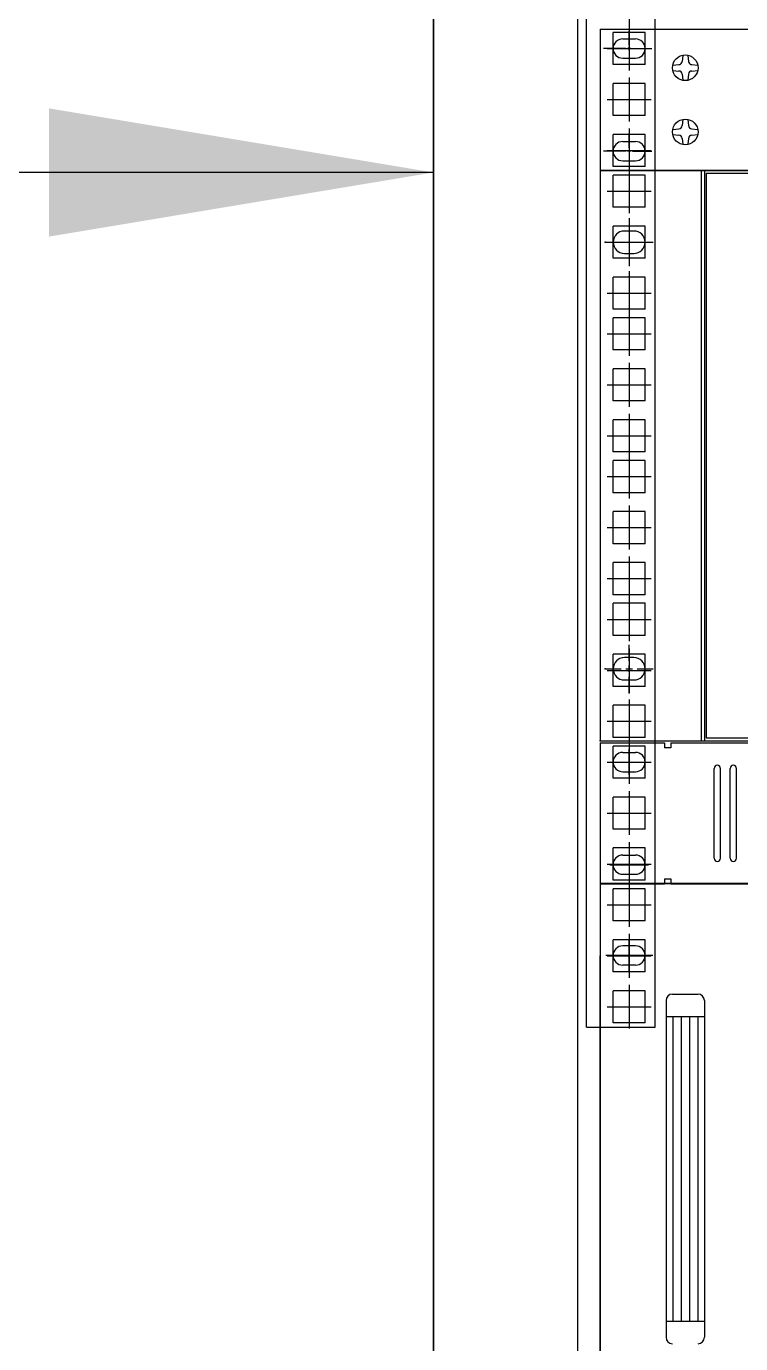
# Model space of a CAD drawing. Header units: millimetres. Extents: x 0 to 841, y 0 to 594.
# Drawn here: x 177.46 to 188.61, y 125.27 to 145.81 of the extents above; entities that cross this region are included whole.
import ezdxf

# ---------------------------------------------------------------- set-up
doc = ezdxf.new("R2010")
doc.units = ezdxf.units.MM
doc.header["$LTSCALE"] = 10
doc.linetypes.add('H1', pattern=[4, 3, -1])
for name, color, linetype in [('DIM01', 1, 'Continuous'), ('LINE01', 4, 'Continuous'), ('LINE05', 2, 'Continuous'), ('LINE06', 9, 'Continuous')]:
    doc.layers.add(name, color=color, linetype=linetype)

msp = doc.modelspace()

# ---------------------------------------------------------------- linework, layer by layer
at = {"layer": 'DIM01'}
msp.add_solid([(183.816, 143.536), (177.816, 144.536), (177.816, 142.536)], dxfattribs=at)
at = {"layer": 'LINE01'}
msp.add_line((183.816, 143.536), (153.816, 143.536), dxfattribs=at)
at = {"layer": 'LINE05'}
for p, q in [((183.816, 227.286), (183.816, 119.786)), ((183.816, 119.786), (183.816, 227.286)), ((186.066, 123.536), (186.066, 223.661))]:
    msp.add_line(p, q, dxfattribs=at)
at = {"layer": 'LINE06'}
for p, q in [((186.203, 130.211), (186.203, 223.661)), ((187.273, 130.211), (187.273, 223.661)), ((186.866, 146.446), (186.866, 145.761)), ((186.416, 145.768), (210.566, 145.768)), ((186.416, 145.768), (186.416, 143.568)), ((186.616, 145.218), (186.616, 145.718)), ((187.116, 145.718), (186.616, 145.718)), ((186.866, 145.811), (186.866, 145.126)), ((186.866, 145.519), (186.866, 145.744)), ((187.116, 145.218), (187.116, 145.718)), ((186.816, 145.468), (186.464, 145.468)), ((186.524, 145.468), (187.208, 145.468)), ((186.766, 145.618), (186.966, 145.618)), ((186.891, 145.468), (186.841, 145.468)), ((186.866, 145.443), (186.866, 145.493)), ((186.916, 145.468), (187.221, 145.468)), ((187.116, 145.218), (186.616, 145.218)), ((186.766, 145.318), (186.966, 145.318)), ((186.866, 145.418), (186.866, 145.193)), ((187.547, 145.208), (187.641, 145.218)), ((187.701, 145.362), (187.691, 145.268)), ((187.781, 145.362), (187.791, 145.268)), ((187.841, 145.218), (187.934, 145.208)), ((186.866, 145.016), (186.866, 144.331)), ((187.547, 145.128), (187.641, 145.118)), ((187.691, 145.068), (187.701, 144.975)), ((187.791, 145.068), (187.781, 144.975)), ((187.841, 145.118), (187.934, 145.128)), ((186.616, 144.423), (186.616, 144.923)), ((187.116, 144.923), (186.616, 144.923)), ((187.116, 144.423), (187.116, 144.923)), ((186.524, 144.673), (187.208, 144.673)), ((187.116, 144.423), (186.616, 144.423)), ((186.866, 144.221), (186.866, 143.536)), ((187.547, 144.208), (187.641, 144.218)), ((187.701, 144.362), (187.691, 144.268)), ((187.781, 144.362), (187.791, 144.268)), ((187.841, 144.218), (187.934, 144.208)), ((186.616, 143.628), (186.616, 144.128)), ((187.116, 144.128), (186.616, 144.128)), ((186.766, 144.018), (186.966, 144.018)), ((186.866, 143.918), (186.866, 144.143)), ((187.116, 143.628), (187.116, 144.128)), ((187.547, 144.128), (187.641, 144.118)), ((187.691, 144.068), (187.701, 143.975)), ((187.791, 144.068), (187.781, 143.975)), ((187.841, 144.118), (187.934, 144.128)), ((186.816, 143.868), (186.464, 143.868)), ((186.524, 143.878), (187.208, 143.878)), ((186.891, 143.868), (186.841, 143.868)), ((186.866, 143.893), (186.866, 143.843)), ((186.866, 143.818), (186.866, 143.593)), ((186.916, 143.868), (187.221, 143.868)), ((187.116, 143.628), (186.616, 143.628)), ((186.766, 143.718), (186.966, 143.718)), ((186.866, 143.586), (186.866, 142.901)), ((186.416, 143.573), (186.416, 134.673)), ((186.416, 143.573), (210.566, 143.573)), ((186.416, 143.568), (210.566, 143.568)), ((186.616, 142.993), (186.616, 143.493)), ((187.116, 143.493), (186.616, 143.493)), ((187.116, 142.993), (187.116, 143.493)), ((188.041, 143.573), (188.041, 134.674)), ((188.066, 143.523), (208.916, 143.523)), ((188.066, 143.523), (188.066, 134.723)), ((186.524, 143.243), (187.208, 143.243)), ((187.116, 142.993), (186.616, 142.993)), ((186.866, 142.823), (186.866, 142.573)), ((186.866, 142.791), (186.866, 142.106)), ((186.616, 142.198), (186.616, 142.698)), ((187.116, 142.698), (186.616, 142.698)), ((187.116, 142.198), (187.116, 142.698)), ((186.491, 142.448), (186.741, 142.448)), ((186.524, 142.448), (187.208, 142.448)), ((186.816, 142.448), (186.916, 142.448)), ((186.866, 142.498), (186.866, 142.398)), ((186.991, 142.448), (187.116, 142.448)), ((187.116, 142.448), (187.241, 142.448)), ((187.116, 142.198), (186.616, 142.198)), ((186.866, 142.323), (186.866, 142.073)), ((186.866, 141.996), (186.866, 141.311)), ((186.616, 141.403), (186.616, 141.903)), ((187.116, 141.903), (186.616, 141.903)), ((187.116, 141.403), (187.116, 141.903)), ((186.524, 141.653), (187.208, 141.653)), ((187.116, 141.403), (186.616, 141.403)), ((186.866, 141.361), (186.866, 140.676)), ((186.616, 140.768), (186.616, 141.268)), ((187.116, 141.268), (186.616, 141.268)), ((187.116, 140.768), (187.116, 141.268)), ((186.524, 141.018), (187.208, 141.018)), ((187.116, 140.768), (186.616, 140.768)), ((186.866, 140.566), (186.866, 139.881)), ((186.616, 139.973), (186.616, 140.473)), ((187.116, 140.473), (186.616, 140.473)), ((187.116, 139.973), (187.116, 140.473)), ((186.524, 140.223), (187.208, 140.223)), ((187.116, 139.973), (186.616, 139.973)), ((186.616, 139.178), (186.616, 139.678)), ((187.116, 139.678), (186.616, 139.678)), ((186.866, 139.771), (186.866, 139.086)), ((187.116, 139.178), (187.116, 139.678)), ((186.524, 139.428), (187.208, 139.428)), ((187.116, 139.178), (186.616, 139.178)), ((186.866, 139.136), (186.866, 138.451)), ((186.616, 138.543), (186.616, 139.043)), ((187.116, 139.043), (186.616, 139.043)), ((187.116, 138.543), (187.116, 139.043)), ((186.524, 138.793), (187.208, 138.793)), ((187.116, 138.543), (186.616, 138.543)), ((186.616, 137.748), (186.616, 138.248)), ((187.116, 138.248), (186.616, 138.248)), ((186.866, 138.341), (186.866, 137.656)), ((187.116, 137.748), (187.116, 138.248)), ((186.524, 137.998), (187.208, 137.998)), ((187.116, 137.748), (186.616, 137.748)), ((186.616, 136.953), (186.616, 137.453)), ((187.116, 137.453), (186.616, 137.453)), ((186.866, 137.546), (186.866, 136.861)), ((187.116, 136.953), (187.116, 137.453)), ((186.524, 137.203), (187.208, 137.203)), ((187.116, 136.953), (186.616, 136.953)), ((186.616, 136.318), (186.616, 136.818)), ((187.116, 136.818), (186.616, 136.818)), ((186.866, 136.911), (186.866, 136.226)), ((187.116, 136.318), (187.116, 136.818)), ((186.524, 136.568), (187.208, 136.568)), ((187.116, 136.318), (186.616, 136.318)), ((186.616, 135.523), (186.616, 136.023)), ((187.116, 136.023), (186.616, 136.023)), ((186.866, 135.923), (186.866, 136.173)), ((186.866, 136.116), (186.866, 135.431)), ((187.116, 135.523), (187.116, 136.023)), ((186.491, 135.798), (186.741, 135.798)), ((186.524, 135.773), (187.208, 135.773)), ((186.816, 135.798), (186.916, 135.798)), ((186.866, 135.748), (186.866, 135.848)), ((186.991, 135.798), (187.116, 135.798)), ((187.116, 135.798), (187.241, 135.798)), ((186.866, 135.423), (186.866, 135.673)), ((187.116, 135.523), (186.616, 135.523)), ((186.616, 134.728), (186.616, 135.228)), ((187.116, 135.228), (186.616, 135.228)), ((186.866, 135.321), (186.866, 134.636)), ((187.116, 134.728), (187.116, 135.228)), ((186.524, 134.978), (187.208, 134.978)), ((186.416, 134.673), (210.566, 134.673)), ((186.416, 134.643), (187.416, 134.643)), ((186.416, 134.643), (186.416, 132.443)), ((187.116, 134.728), (186.616, 134.728)), ((186.616, 134.093), (186.616, 134.593)), ((187.116, 134.593), (186.616, 134.593)), ((186.866, 134.686), (186.866, 134.001)), ((186.866, 134.143), (186.866, 134.543)), ((187.116, 134.093), (187.116, 134.593)), ((187.416, 134.643), (187.416, 134.563)), ((187.516, 134.563), (187.416, 134.563)), ((187.516, 134.643), (187.516, 134.563)), ((187.516, 134.643), (209.466, 134.643)), ((188.066, 134.723), (208.916, 134.723)), ((186.524, 134.343), (187.208, 134.343)), ((186.566, 134.343), (187.166, 134.343)), ((186.766, 134.493), (186.966, 134.493)), ((186.766, 134.193), (186.966, 134.193)), ((188.191, 132.843), (188.191, 134.243)), ((188.291, 132.843), (188.291, 134.243)), ((188.441, 132.843), (188.441, 134.243)), ((188.541, 132.843), (188.541, 134.243)), ((187.116, 134.093), (186.616, 134.093)), ((186.616, 133.298), (186.616, 133.798)), ((187.116, 133.798), (186.616, 133.798)), ((186.866, 133.891), (186.866, 133.206)), ((187.116, 133.298), (187.116, 133.798)), ((186.524, 133.548), (187.208, 133.548)), ((187.116, 133.298), (186.616, 133.298)), ((186.616, 132.503), (186.616, 133.003)), ((187.116, 133.003), (186.616, 133.003)), ((186.866, 133.096), (186.866, 132.411)), ((186.866, 132.943), (186.866, 132.543)), ((187.116, 132.503), (187.116, 133.003)), ((186.524, 132.753), (187.208, 132.753)), ((186.566, 132.743), (187.166, 132.743)), ((186.766, 132.893), (186.966, 132.893)), ((187.116, 132.503), (186.616, 132.503)), ((186.766, 132.593), (186.966, 132.593)), ((187.416, 132.523), (187.416, 132.443)), ((187.416, 132.523), (187.516, 132.523)), ((187.516, 132.523), (187.516, 132.443)), ((210.566, 132.449), (186.416, 132.449)), ((186.416, 132.449), (210.566, 132.449)), ((186.416, 132.449), (186.416, 123.549)), ((186.416, 132.443), (187.416, 132.443)), ((186.616, 131.868), (186.616, 132.368)), ((187.116, 132.368), (186.616, 132.368)), ((186.866, 132.461), (186.866, 131.776)), ((187.116, 131.868), (187.116, 132.368)), ((187.516, 132.443), (209.466, 132.443)), ((186.524, 132.118), (187.208, 132.118)), ((187.116, 131.868), (186.616, 131.868)), ((186.866, 131.666), (186.866, 130.981)), ((186.616, 131.073), (186.616, 131.573)), ((187.116, 131.573), (186.616, 131.573)), ((186.966, 131.477), (186.766, 131.477)), ((186.866, 131.066), (186.866, 131.583)), ((187.116, 131.073), (187.116, 131.573)), ((186.416, 124.674), (186.416, 131.324)), ((187.235, 131.327), (186.503, 131.327)), ((186.524, 131.323), (187.208, 131.323)), ((187.116, 131.073), (186.616, 131.073)), ((186.966, 131.177), (186.766, 131.177)), ((186.866, 130.871), (186.866, 130.186)), ((186.616, 130.278), (186.616, 130.778)), ((187.116, 130.778), (186.616, 130.778)), ((187.116, 130.278), (187.116, 130.778)), ((187.541, 130.724), (187.941, 130.724)), ((186.524, 130.528), (187.208, 130.528)), ((187.441, 130.624), (187.441, 125.374)), ((188.041, 130.624), (188.041, 125.374)), ((187.116, 130.278), (186.616, 130.278)), ((187.441, 130.374), (188.041, 130.374)), ((187.546, 130.374), (187.546, 125.624)), ((187.676, 130.374), (187.676, 125.624)), ((187.806, 130.374), (187.806, 125.624)), ((187.936, 130.374), (187.936, 125.624)), ((186.203, 130.211), (187.273, 130.211)), ((187.441, 125.624), (188.041, 125.624))]:
    msp.add_line(p, q, dxfattribs=at)
at = {"layer": 'LINE06', "linetype": 'H1'}
msp.add_line((187.991, 143.573), (187.991, 134.674), dxfattribs=at)
at = {"layer": 'LINE06', "linetype": 'Continuous'}
for p, q in [((186.941, 142.623), (186.791, 142.623)), ((186.791, 142.273), (186.941, 142.273)), ((186.941, 135.973), (186.791, 135.973)), ((186.791, 135.623), (186.941, 135.623))]:
    msp.add_line(p, q, dxfattribs=at)
at = {"layer": 'LINE06'}
for centre in [(187.741, 145.168), (187.741, 144.168)]:
    msp.add_circle(centre, 0.2, dxfattribs=at)
for centre, radius, start, end in [((186.766, 145.468), 0.15, 90, 270), ((186.966, 145.468), 0.15, 270, 90), ((187.641, 145.268), 0.05, 270, 0), ((187.841, 145.268), 0.05, 180, 270), ((187.641, 145.068), 0.05, 0, 90), ((187.841, 145.068), 0.05, 90, 180), ((187.641, 144.268), 0.05, 270, 0), ((187.841, 144.268), 0.05, 180, 270), ((186.766, 143.868), 0.15, 90, 270), ((186.966, 143.868), 0.15, 270, 90), ((187.641, 144.068), 0.05, 0, 90), ((187.841, 144.068), 0.05, 90, 180), ((186.766, 134.343), 0.15, 90, 270), ((186.966, 134.343), 0.15, 270, 90), ((188.241, 134.243), 0.05, 0, 180), ((188.491, 134.243), 0.05, 0, 180), ((186.766, 132.743), 0.15, 90, 270), ((186.966, 132.743), 0.15, 270, 90), ((188.241, 132.843), 0.05, 180, 0), ((188.491, 132.843), 0.05, 180, 0), ((186.766, 131.327), 0.15, 90, 270), ((186.966, 131.327), 0.15, 270, 90), ((187.541, 130.624), 0.1, 90, 180), ((187.941, 130.624), 0.1, 0, 90), ((187.541, 125.374), 0.1, 180, 270), ((187.941, 125.374), 0.1, 270, 0)]:
    msp.add_arc(centre, radius, start, end, dxfattribs=at)
at = {"layer": 'LINE06', "linetype": 'Continuous'}
for centre, start, end in [((186.791, 142.448), 90, 270), ((186.941, 142.448), 270, 90), ((186.791, 135.798), 90, 270), ((186.941, 135.798), 270, 90)]:
    msp.add_arc(centre, 0.175, start, end, dxfattribs=at)
at = {"layer": 'LINE06', "linetype": 'ByBlock'}
for p in [(186.491, 142.448), (186.491, 135.798), (186.866, 135.423), (186.416, 134.674)]:
    msp.add_point(p, dxfattribs=at)

doc.saveas('drawing.dxf')
